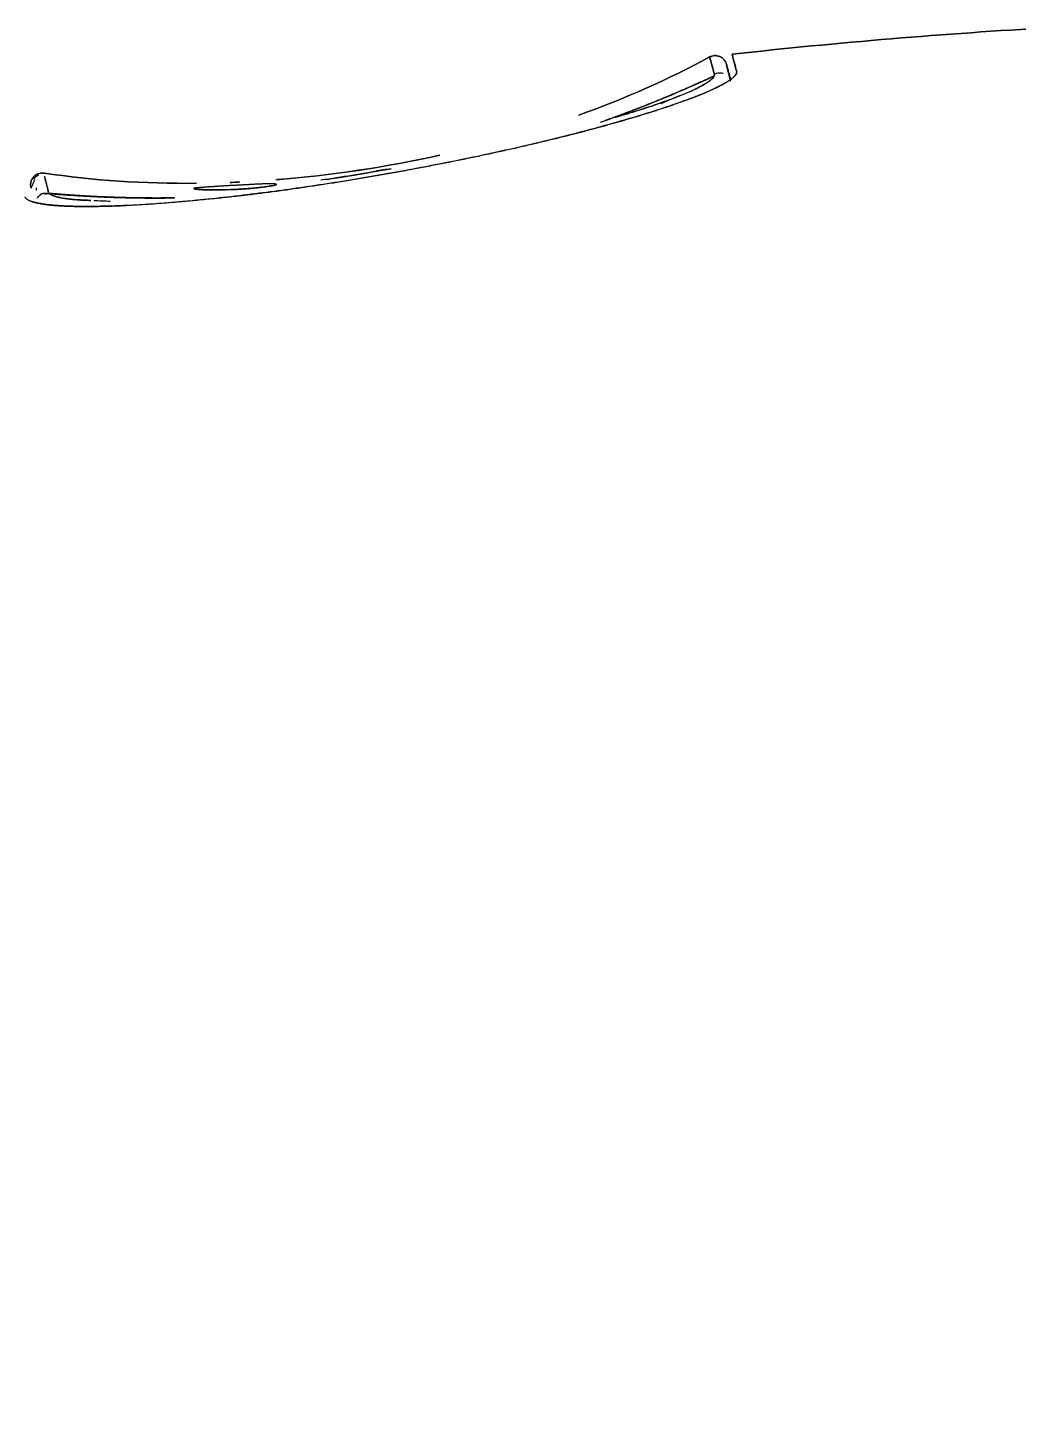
# Model space of a CAD drawing. Header units: inches. Extents: x 1105 to 1525, y -292 to 302.
# Drawn here: x 1401.97 to 1419.73, y 76.97 to 101.81 of the extents above; entities that cross this region are included whole.
import ezdxf

# ---------------------------------------------------------------- set-up
doc = ezdxf.new("R2010")
doc.units = ezdxf.units.IN
doc.header["$LTSCALE"] = 2.42
doc.header["$MEASUREMENT"] = 0
doc.header["$PDMODE"] = 3
doc.header["$PDSIZE"] = 0.3125
doc.layers.get('0').update_dxf_attribs({"linetype": 'CONTINUOUS'})
doc.layers.get('Defpoints').update_dxf_attribs({"linetype": 'CONTINUOUS'})
doc.layers.add('DIM', color=3, linetype='CONTINUOUS', lineweight=18)
doc.styles.get("Standard").update_dxf_attribs({"font": 'arial.ttf', "width": 0.8})
doc.dimstyles.new('ISO-25', dxfattribs={"dimtxt": 5, "dimasz": 2.5, "dimexe": 1.25, "dimexo": 0.625, "dimgap": 2, "dimtad": 1, "dimtih": 1, "dimtoh": 1, "dimdec": 1, "dimdsep": 46, "dimtxsty": 'Standard', "dimcen": 0, "dimclrd": 3, "dimclre": 3, "dimclrt": 4, "dimadec": 0, "dimazin": 0, "dimtfac": 1, "dimtdec": 1, "dimtmove": 0, "dimatfit": 3, "dimfxl": 1, "dimarcsym": 0})

# ---------------------------------------------------------------- blocks, each defined once
blk = doc.blocks.new('*D5')
at = {"layer": 'Defpoints', "color": 0, "transparency": 16777216}
for p in [(1398.948, 98.392), (1453.97, -172.568), (1384.677, -186.639)]:
    blk.add_point(p, dxfattribs=at)
at = {"layer": 'DIM', "color": 3, "lineweight": -2, "transparency": 16777216}
for p, q in [((1398.336, 98.268), (1328.43, 84.072)), ((1330.65, 79.421), (1356.242, -46.606)), ((1383.682, -181.739), (1358.091, -55.712)), ((1453.358, -172.693), (1383.452, -186.888))]:
    blk.add_line(p, q, dxfattribs=at)
at = {"layer": 'DIM', "color": 3, "transparency": 16777216}
for points in [[(1331.467, 79.587), (1329.833, 79.255), (1329.655, 84.321)], [(1384.499, -181.573), (1382.866, -181.905), (1384.677, -186.639)]]:
    blk.add_solid(points, dxfattribs=at)
at = {"layer": 'DIM', "color": 4, "transparency": 16777216, "insert": (1357.166, -51.159), "char_height": 5, "attachment_point": 5}
blk.add_mtext('276.5', dxfattribs=at)

msp = doc.modelspace()

# ---------------------------------------------------------------- linework, layer by layer
at = {"linetype": 'Continuous', "lineweight": 18, "extrusion": (0, 1, 0)}
msp.add_line((1402.267, 99.195), (1402.267, 99.203), dxfattribs=at)
at = {"linetype": 'Continuous', "lineweight": 18}
for points, degree in [([(1420.346, 101.815), (1418.434, 101.708), (1416.525, 101.548), (1414.621, 101.337)], 3), ([(1414.621, 101.337), (1416.525, 101.548), (1418.434, 101.708), (1420.346, 101.815)], 3), ([(1414.218, 101.288), (1413.487, 100.891), (1412.699, 100.543), (1411.873, 100.245)], 3), ([(1411.873, 100.245), (1412.699, 100.543), (1413.487, 100.891), (1414.218, 101.288)], 3), ([(1414.598, 100.845), (1414.519, 101.155), (1414.521, 101.158)], 2), ([(1414.521, 101.158), (1414.597, 100.877)], 1), ([(1414.521, 101.158), (1414.52, 101.156), (1414.552, 101.025)], 2), ([(1414.597, 100.877), (1414.521, 101.158)], 1), ([(1414.621, 101.337), (1414.621, 101.335), (1414.705, 101.021)], 2), ([(1414.621, 101.337), (1414.623, 101.336), (1414.65, 101.231), (1414.705, 101.022)], 3), ([(1414.705, 101.021), (1414.65, 101.231), (1414.623, 101.336), (1414.621, 101.337)], 3), ([(1414.302, 100.947), (1414.303, 100.958), (1414.304, 100.969), (1414.305, 100.979)], 3), ([(1413.347, 100.454), (1413.457, 100.501), (1413.567, 100.548), (1413.676, 100.597)], 3), ([(1406.429, 99.083), (1407.413, 99.161), (1408.404, 99.31), (1409.373, 99.524)], 3), ([(1409.373, 99.524), (1408.41, 99.311), (1407.427, 99.163), (1406.45, 99.085)], 3), ([(1402.169, 99.169), (1402.044, 99.081)], 1), ([(1405.007, 99.02), (1404.067, 99.011), (1403.145, 99.071), (1402.267, 99.203)], 3), ([(1402.267, 99.203), (1403.145, 99.071), (1404.067, 99.011), (1405.007, 99.02)], 3), ([(1402.036, 98.93), (1402.105, 99.096)], 1), ([(1402.127, 98.937), (1402.125, 98.915), (1402.124, 98.891)], 2), ([(1405.61, 99.034), (1405.661, 99.036), (1405.712, 99.039), (1405.763, 99.041)], 3), ([(1405.725, 99.039), (1405.687, 99.037), (1405.648, 99.036), (1405.61, 99.034)], 3), ([(1403.161, 98.713), (1403.26, 98.708), (1403.358, 98.703), (1403.456, 98.699)], 3)]:
    msp.add_open_spline(points, degree=degree, dxfattribs=at)
for points, degree, knots in [([(1414.521, 101.158), (1414.518, 101.171), (1414.513, 101.185), (1414.499, 101.212), (1414.491, 101.225), (1414.47, 101.249), (1414.459, 101.261), (1414.432, 101.281), (1414.417, 101.29), (1414.386, 101.303), (1414.369, 101.308), (1414.336, 101.313), (1414.32, 101.314), (1414.288, 101.312), (1414.272, 101.309), (1414.244, 101.3), (1414.23, 101.295), (1414.218, 101.288)], 3, [0, 0, 0, 0, 0.125, 0.125, 0.25, 0.25, 0.375, 0.375, 0.5, 0.5, 0.625, 0.625, 0.75, 0.75, 0.875, 0.875, 1, 1, 1, 1]), ([(1414.305, 100.979), (1414.302, 100.992), (1414.298, 101.005), (1414.292, 101.029), (1414.288, 101.04), (1414.279, 101.074), (1414.273, 101.095), (1414.257, 101.153), (1414.248, 101.185), (1414.227, 101.262), (1414.219, 101.288), (1414.218, 101.288)], 3, [0, 0, 0, 0, 0.0625, 0.0625, 0.125, 0.125, 0.25, 0.25, 0.5, 0.5, 1, 1, 1, 1]), ([(1414.219, 101.287), (1414.222, 101.282), (1414.238, 101.227), (1414.277, 101.082), (1414.305, 100.979)], 3, [0, 0, 0, 0, 0.466296, 1, 1, 1, 1]), ([(1414.552, 101.025), (1414.547, 101.045), (1414.543, 101.063), (1414.533, 101.104), (1414.528, 101.124), (1414.522, 101.151), (1414.521, 101.157), (1414.521, 101.158)], 3, [0, 0, 0, 0, 0.229788, 0.229788, 0.614894, 0.614894, 1, 1, 1, 1]), ([(1401.921, 98.775), (1401.922, 98.774), (1401.924, 98.772), (1401.926, 98.768), (1401.929, 98.764), (1401.932, 98.761), (1401.935, 98.757), (1401.938, 98.754), (1401.942, 98.75), (1401.946, 98.746), (1401.951, 98.743), (1401.955, 98.739), (1401.96, 98.736), (1401.966, 98.732), (1401.971, 98.728), (1401.977, 98.725), (1401.983, 98.722), (1401.99, 98.718), (1401.997, 98.715), (1402.004, 98.711), (1402.012, 98.708), (1402.02, 98.704), (1402.028, 98.701), (1402.037, 98.698), (1402.046, 98.695), (1402.055, 98.691), (1402.065, 98.688), (1402.075, 98.685), (1402.086, 98.682), (1402.097, 98.679), (1402.108, 98.676), (1402.12, 98.673), (1402.132, 98.67), (1402.145, 98.667), (1402.158, 98.664), (1402.171, 98.661), (1402.185, 98.659), (1402.199, 98.656), (1402.214, 98.653), (1402.229, 98.651), (1402.245, 98.648), (1402.261, 98.646), (1402.277, 98.643), (1402.294, 98.641), (1402.312, 98.638), (1402.33, 98.636), (1402.348, 98.634), (1402.367, 98.632), (1402.386, 98.63), (1402.406, 98.628), (1402.427, 98.626), (1402.448, 98.624), (1402.469, 98.622), (1402.491, 98.621), (1402.514, 98.619), (1402.537, 98.617), (1402.56, 98.616), (1402.584, 98.615), (1402.609, 98.613), (1402.634, 98.612), (1402.659, 98.611), (1402.686, 98.61), (1402.712, 98.609), (1402.74, 98.608), (1402.768, 98.607), (1402.796, 98.606), (1402.825, 98.606), (1402.855, 98.605), (1402.885, 98.605), (1402.916, 98.604), (1402.947, 98.604), (1402.979, 98.604), (1403.011, 98.604), (1403.044, 98.604), (1403.078, 98.604), (1403.112, 98.604), (1403.198, 98.604), (1403.337, 98.607), (1403.535, 98.613), (1403.735, 98.622), (1403.934, 98.633), (1404.132, 98.646), (1404.326, 98.66), (1404.517, 98.675), (1404.701, 98.69), (1404.879, 98.706), (1405.049, 98.722), (1405.21, 98.738), (1405.363, 98.753), (1405.505, 98.768), (1405.638, 98.782), (1405.759, 98.796), (1405.87, 98.808), (1405.969, 98.82), (1406.077, 98.833), (1406.198, 98.849), (1406.337, 98.867), (1406.476, 98.886), (1406.616, 98.905), (1406.757, 98.925), (1406.898, 98.945), (1407.038, 98.966), (1407.18, 98.987), (1407.321, 99.009), (1407.462, 99.031), (1407.603, 99.053), (1407.744, 99.076), (1407.885, 99.1), (1408.026, 99.123), (1408.166, 99.147), (1408.306, 99.172), (1408.445, 99.196), (1408.584, 99.221), (1408.722, 99.246), (1408.86, 99.272), (1408.997, 99.297), (1409.133, 99.323), (1409.268, 99.349), (1409.403, 99.376), (1409.536, 99.402), (1409.669, 99.429), (1409.8, 99.455), (1409.931, 99.482), (1410.06, 99.509), (1410.188, 99.536), (1410.315, 99.564), (1410.441, 99.591), (1410.565, 99.618), (1410.688, 99.646), (1410.81, 99.673), (1410.93, 99.701), (1411.048, 99.728), (1411.165, 99.756), (1411.281, 99.784), (1411.395, 99.811), (1411.507, 99.839), (1411.618, 99.866), (1411.727, 99.894), (1411.815, 99.916), (1411.883, 99.934), (1411.93, 99.946), (1411.978, 99.959), (1412.026, 99.971), (1412.073, 99.984), (1412.12, 99.997), (1412.167, 100.009), (1412.214, 100.022), (1412.261, 100.035), (1412.307, 100.047), (1412.353, 100.06), (1412.399, 100.073), (1412.445, 100.086), (1412.49, 100.099), (1412.536, 100.111), (1412.581, 100.124), (1412.625, 100.137), (1412.67, 100.15), (1412.714, 100.163), (1412.758, 100.176), (1412.802, 100.189), (1412.845, 100.202), (1412.888, 100.214), (1412.931, 100.227), (1412.973, 100.24), (1413.015, 100.253), (1413.057, 100.266), (1413.098, 100.279), (1413.139, 100.292), (1413.18, 100.305), (1413.22, 100.317), (1413.26, 100.33), (1413.3, 100.343), (1413.339, 100.356), (1413.378, 100.369), (1413.417, 100.381), (1413.455, 100.394), (1413.493, 100.407), (1413.53, 100.419), (1413.567, 100.432), (1413.603, 100.445), (1413.639, 100.457), (1413.675, 100.47), (1413.71, 100.482), (1413.744, 100.495), (1413.778, 100.507), (1413.812, 100.519), (1413.845, 100.532), (1413.878, 100.544), (1413.91, 100.556), (1413.942, 100.568), (1413.973, 100.58), (1414.004, 100.593), (1414.034, 100.604), (1414.063, 100.616), (1414.092, 100.628), (1414.121, 100.64), (1414.148, 100.652), (1414.176, 100.663), (1414.202, 100.675), (1414.228, 100.686), (1414.254, 100.698), (1414.279, 100.709), (1414.303, 100.72), (1414.327, 100.731), (1414.35, 100.742), (1414.372, 100.753), (1414.394, 100.764), (1414.415, 100.775), (1414.435, 100.786), (1414.455, 100.796), (1414.474, 100.807), (1414.492, 100.817), (1414.509, 100.827), (1414.526, 100.837), (1414.543, 100.847), (1414.558, 100.857), (1414.573, 100.867), (1414.587, 100.877), (1414.6, 100.886), (1414.613, 100.896), (1414.624, 100.905), (1414.635, 100.915), (1414.646, 100.924), (1414.655, 100.933), (1414.664, 100.941), (1414.672, 100.95), (1414.679, 100.959), (1414.685, 100.967), (1414.69, 100.975), (1414.695, 100.984), (1414.699, 100.992), (1414.702, 101), (1414.704, 101.007), (1414.705, 101.015), (1414.705, 101.02), (1414.705, 101.022)], 3, [0, 0, 0, 0, 0.00199, 0.003993, 0.006009, 0.008039, 0.010081, 0.012137, 0.014206, 0.016289, 0.018384, 0.020493, 0.022615, 0.02475, 0.026899, 0.02906, 0.031235, 0.033423, 0.035624, 0.037839, 0.040067, 0.042308, 0.044562, 0.046829, 0.04911, 0.051404, 0.053711, 0.056031, 0.058365, 0.060712, 0.063072, 0.065445, 0.067832, 0.070232, 0.072645, 0.075071, 0.077511, 0.079964, 0.08243, 0.08491, 0.087403, 0.089909, 0.092429, 0.094962, 0.097508, 0.100067, 0.10264, 0.105227, 0.107827, 0.11044, 0.113067, 0.115707, 0.118361, 0.121028, 0.123709, 0.126403, 0.129111, 0.131832, 0.134567, 0.137315, 0.140077, 0.142852, 0.145641, 0.148443, 0.151259, 0.154088, 0.15693, 0.159786, 0.162656, 0.165539, 0.168435, 0.171345, 0.174268, 0.177205, 0.180155, 0.183119, 0.186096, 0.202072, 0.217383, 0.232028, 0.246008, 0.259327, 0.271983, 0.283979, 0.295313, 0.305986, 0.315997, 0.325346, 0.334032, 0.342056, 0.349416, 0.356114, 0.362149, 0.36752, 0.372229, 0.379639, 0.387027, 0.394396, 0.401743, 0.40907, 0.416376, 0.423662, 0.430927, 0.438172, 0.445396, 0.452599, 0.459782, 0.466943, 0.474084, 0.481204, 0.488303, 0.495381, 0.502438, 0.509474, 0.51649, 0.523486, 0.530461, 0.537417, 0.544352, 0.551267, 0.558162, 0.565037, 0.571892, 0.578726, 0.585541, 0.592334, 0.599108, 0.605861, 0.612594, 0.619307, 0.625999, 0.632672, 0.639324, 0.645956, 0.652569, 0.659161, 0.665734, 0.672288, 0.678821, 0.681774, 0.684735, 0.687704, 0.690681, 0.693666, 0.69666, 0.699662, 0.702672, 0.70569, 0.708717, 0.711752, 0.714795, 0.717846, 0.720906, 0.723973, 0.72705, 0.730134, 0.733227, 0.736328, 0.739437, 0.742555, 0.745681, 0.748816, 0.751959, 0.75511, 0.75827, 0.761438, 0.764614, 0.767799, 0.770992, 0.774194, 0.777403, 0.780621, 0.783847, 0.787082, 0.790324, 0.793575, 0.796834, 0.800101, 0.803377, 0.80666, 0.809952, 0.813251, 0.816559, 0.819874, 0.823198, 0.82653, 0.829869, 0.833217, 0.836573, 0.839936, 0.843308, 0.846687, 0.850074, 0.853469, 0.856872, 0.860283, 0.863702, 0.867129, 0.870563, 0.874006, 0.877456, 0.880915, 0.884381, 0.887856, 0.891338, 0.894829, 0.898329, 0.901836, 0.905353, 0.908877, 0.91241, 0.915952, 0.919503, 0.923062, 0.92663, 0.930208, 0.933794, 0.937389, 0.940994, 0.944608, 0.948231, 0.951863, 0.955506, 0.959158, 0.962819, 0.966491, 0.970172, 0.973864, 0.977566, 0.981278, 0.985001, 0.988735, 0.992479, 0.996234, 1, 1, 1, 1]), ([(1414.705, 101.022), (1414.705, 101.021), (1414.705, 101.018), (1414.705, 101.015), (1414.704, 101.011), (1414.704, 101.007), (1414.703, 101.003), (1414.701, 100.999), (1414.7, 100.995), (1414.698, 100.991), (1414.697, 100.986), (1414.694, 100.982), (1414.692, 100.978), (1414.69, 100.974), (1414.687, 100.969), (1414.684, 100.965), (1414.681, 100.961), (1414.677, 100.956), (1414.674, 100.952), (1414.67, 100.947), (1414.666, 100.943), (1414.661, 100.938), (1414.657, 100.933), (1414.652, 100.929), (1414.647, 100.924), (1414.642, 100.919), (1414.637, 100.914), (1414.631, 100.909), (1414.625, 100.904), (1414.619, 100.9), (1414.613, 100.895), (1414.606, 100.89), (1414.599, 100.884), (1414.592, 100.879), (1414.585, 100.874), (1414.578, 100.869), (1414.57, 100.864), (1414.562, 100.859), (1414.554, 100.853), (1414.545, 100.848), (1414.537, 100.842), (1414.528, 100.837), (1414.519, 100.832), (1414.51, 100.826), (1414.5, 100.82), (1414.491, 100.815), (1414.481, 100.809), (1414.47, 100.804), (1414.46, 100.798), (1414.449, 100.792), (1414.439, 100.786), (1414.428, 100.78), (1414.416, 100.774), (1414.405, 100.769), (1414.393, 100.763), (1414.381, 100.757), (1414.369, 100.75), (1414.357, 100.744), (1414.344, 100.738), (1414.331, 100.732), (1414.318, 100.726), (1414.305, 100.72), (1414.291, 100.713), (1414.277, 100.707), (1414.263, 100.701), (1414.249, 100.694), (1414.235, 100.688), (1414.182, 100.664), (1414.085, 100.623), (1413.931, 100.562), (1413.761, 100.498), (1413.575, 100.433), (1413.337, 100.353), (1413.038, 100.258), (1412.668, 100.147), (1412.267, 100.035), (1411.86, 99.927), (1411.455, 99.825), (1411.06, 99.729), (1410.653, 99.635), (1410.233, 99.543), (1409.802, 99.452), (1409.325, 99.356), (1408.804, 99.257), (1408.246, 99.156), (1407.692, 99.064), (1407.142, 98.978), (1406.596, 98.9), (1406.04, 98.828), (1405.484, 98.762), (1404.941, 98.706), (1404.434, 98.662), (1403.964, 98.63), (1403.532, 98.611), (1403.254, 98.605), (1403.098, 98.604), (1403.051, 98.603), (1403.004, 98.604), (1402.959, 98.604), (1402.914, 98.604), (1402.87, 98.605), (1402.828, 98.605), (1402.786, 98.606), (1402.745, 98.608), (1402.705, 98.609), (1402.667, 98.61), (1402.629, 98.612), (1402.592, 98.614), (1402.556, 98.616), (1402.521, 98.618), (1402.487, 98.621), (1402.454, 98.623), (1402.422, 98.626), (1402.391, 98.629), (1402.361, 98.632), (1402.332, 98.635), (1402.304, 98.639), (1402.277, 98.642), (1402.25, 98.646), (1402.225, 98.65), (1402.201, 98.655), (1402.178, 98.659), (1402.156, 98.664), (1402.134, 98.668), (1402.114, 98.673), (1402.095, 98.678), (1402.078, 98.683), (1402.067, 98.686), (1402.063, 98.688)], 3, [0, 0, 0, 0, 0.002056, 0.004109, 0.006161, 0.00821, 0.010258, 0.012303, 0.014347, 0.016389, 0.018429, 0.020467, 0.022505, 0.02454, 0.026574, 0.028607, 0.030639, 0.03267, 0.034699, 0.036728, 0.038755, 0.040782, 0.042808, 0.044833, 0.046857, 0.048881, 0.050905, 0.052928, 0.054951, 0.056974, 0.058996, 0.061018, 0.063041, 0.065063, 0.067086, 0.069108, 0.071131, 0.073155, 0.075179, 0.077203, 0.079228, 0.081254, 0.08328, 0.085307, 0.087336, 0.089365, 0.091395, 0.093426, 0.095459, 0.097492, 0.099527, 0.101564, 0.103602, 0.105642, 0.107683, 0.109726, 0.111771, 0.113818, 0.115866, 0.117917, 0.11997, 0.122025, 0.124082, 0.126141, 0.128203, 0.130267, 0.132334, 0.134404, 0.152623, 0.170816, 0.189034, 0.207328, 0.225748, 0.254217, 0.282536, 0.310896, 0.339485, 0.363755, 0.387797, 0.411725, 0.435652, 0.459696, 0.483971, 0.514319, 0.544195, 0.573826, 0.603444, 0.633281, 0.663566, 0.696917, 0.72962, 0.76199, 0.794354, 0.827036, 0.860352, 0.86474, 0.869113, 0.873472, 0.877817, 0.882149, 0.886469, 0.890776, 0.895073, 0.89936, 0.903637, 0.907905, 0.912164, 0.916416, 0.920662, 0.924901, 0.929134, 0.933363, 0.937588, 0.941809, 0.946028, 0.950245, 0.954461, 0.958677, 0.962892, 0.967109, 0.971327, 0.975548, 0.979772, 0.984, 0.988233, 0.992471, 0.996715, 1, 1, 1, 1]), ([(1412.258, 100.116), (1412.549, 100.218), (1412.838, 100.326), (1413.522, 100.598), (1413.914, 100.767), (1414.302, 100.947)], 3, [0, 0, 0, 0, 0.420174, 0.420174, 1, 1, 1, 1]), ([(1414.301, 100.95), (1414.266, 100.934), (1414.198, 100.903), (1414.095, 100.856), (1413.993, 100.81), (1413.89, 100.764), (1413.787, 100.718), (1413.684, 100.673), (1413.581, 100.629), (1413.477, 100.586), (1413.374, 100.543), (1413.271, 100.5), (1413.168, 100.459), (1413.064, 100.417), (1412.961, 100.377), (1412.857, 100.337), (1412.754, 100.298), (1412.65, 100.259), (1412.547, 100.22), (1412.447, 100.184), (1412.381, 100.161), (1412.351, 100.15)], 3, [0, 0, 0, 0, 0.053557, 0.107109, 0.160633, 0.214105, 0.267505, 0.320817, 0.374035, 0.427155, 0.48018, 0.533115, 0.585963, 0.638725, 0.691401, 0.743989, 0.796487, 0.848895, 0.901214, 0.953448, 1, 1, 1, 1]), ([(1414.301, 100.95), (1414.296, 100.94), (1414.29, 100.93), (1414.274, 100.909), (1414.264, 100.898), (1414.239, 100.875), (1414.224, 100.863), (1414.19, 100.838), (1414.171, 100.825), (1414.106, 100.785), (1414.055, 100.757), (1413.934, 100.698), (1413.866, 100.667), (1413.713, 100.602), (1413.628, 100.568), (1413.443, 100.499), (1413.344, 100.464), (1413.13, 100.391), (1413.016, 100.354), (1412.777, 100.278), (1412.652, 100.24), (1412.521, 100.202)], 3, [0, 0, 0, 0, 0.062594, 0.062594, 0.125188, 0.125188, 0.187782, 0.187782, 0.250376, 0.250376, 0.375563, 0.375563, 0.500751, 0.500751, 0.625939, 0.625939, 0.751127, 0.751127, 0.876315, 0.876315, 1, 1, 1, 1]), ([(1413.849, 100.66), (1413.882, 100.674), (1413.921, 100.692), (1413.965, 100.713), (1413.988, 100.724), (1414.011, 100.735), (1414.032, 100.746), (1414.053, 100.757), (1414.073, 100.767), (1414.092, 100.778), (1414.11, 100.788), (1414.128, 100.798), (1414.144, 100.808), (1414.16, 100.818), (1414.175, 100.828), (1414.189, 100.838), (1414.203, 100.847), (1414.215, 100.857), (1414.227, 100.866), (1414.238, 100.875), (1414.248, 100.884), (1414.257, 100.893), (1414.266, 100.902), (1414.274, 100.91), (1414.281, 100.919), (1414.287, 100.927), (1414.292, 100.935), (1414.297, 100.942), (1414.299, 100.948), (1414.301, 100.95)], 3, [0, 0, 0, 0, 0.119955, 0.15334, 0.186718, 0.220097, 0.253481, 0.286878, 0.320294, 0.353735, 0.387204, 0.420708, 0.454249, 0.487832, 0.521462, 0.555142, 0.588879, 0.622677, 0.656543, 0.690482, 0.7245, 0.758605, 0.792801, 0.827094, 0.861483, 0.895971, 0.930554, 0.965232, 1, 1, 1, 1]), ([(1414.305, 100.979), (1414.306, 100.974), (1414.306, 100.969), (1414.304, 100.959), (1414.303, 100.953), (1414.302, 100.947)], 3, [0, 0, 0, 0, 0.5, 0.5, 1, 1, 1, 1]), ([(1414.46, 100.989), (1414.453, 100.992), (1414.445, 100.994), (1414.421, 100.998), (1414.405, 101), (1414.374, 100.999), (1414.359, 100.997), (1414.331, 100.99), (1414.317, 100.985), (1414.305, 100.979)], 3, [0, 0, 0, 0, 0.143283, 0.143283, 0.428856, 0.428856, 0.714428, 0.714428, 1, 1, 1, 1]), ([(1412.529, 100.205), (1412.57, 100.217), (1412.674, 100.247), (1412.835, 100.297), (1413.01, 100.352), (1413.175, 100.406), (1413.331, 100.459), (1413.476, 100.511), (1413.592, 100.555), (1413.658, 100.581), (1413.683, 100.591)], 3, [0, 0, 0, 0, 0.088125, 0.225869, 0.364097, 0.503084, 0.642097, 0.780208, 0.917703, 1, 1, 1, 1]), ([(1402.267, 99.203), (1402.247, 99.206), (1402.228, 99.206), (1402.193, 99.201), (1402.177, 99.197), (1402.148, 99.186), (1402.135, 99.18), (1402.12, 99.171), (1402.118, 99.169), (1402.112, 99.165), (1402.104, 99.159), (1402.096, 99.152), (1402.08, 99.136), (1402.069, 99.124), (1402.051, 99.096), (1402.043, 99.08), (1402.031, 99.044), (1402.027, 99.024), (1402.025, 98.983), (1402.027, 98.961), (1402.033, 98.941)], 3, [0, 0, 0, 0, 0.125, 0.125, 0.25, 0.25, 0.375, 0.375, 0.40625, 0.40625, 0.4375, 0.5, 0.5, 0.625, 0.625, 0.75, 0.75, 0.875, 0.875, 1, 1, 1, 1]), ([(1402.271, 99.197), (1402.252, 99.2), (1402.216, 99.201), (1402.166, 99.189), (1402.125, 99.169), (1402.102, 99.151), (1402.092, 99.141)], 3, [0, 0, 0, 0, 0.293614, 0.555125, 0.78315, 1, 1, 1, 1]), ([(1402.347, 98.863), (1402.319, 98.976), (1402.294, 99.078), (1402.28, 99.139), (1402.277, 99.147)], 3, [0, 0, 0, 0, 0.839144, 1, 1, 1, 1]), ([(1408.498, 99.281), (1408.45, 99.274), (1408.403, 99.267), (1408.308, 99.251), (1408.261, 99.243), (1408.167, 99.226), (1408.12, 99.218), (1408.028, 99.201), (1407.982, 99.193), (1407.889, 99.177), (1407.843, 99.169), (1407.751, 99.154), (1407.705, 99.146), (1407.566, 99.125), (1407.474, 99.11), (1407.334, 99.089), (1407.286, 99.081), (1407.239, 99.074)], 3, [0, 0, 0, 0, 0.110668, 0.110668, 0.221337, 0.221337, 0.332005, 0.332005, 0.442674, 0.442674, 0.553342, 0.553342, 0.664011, 0.664011, 0.885348, 0.885348, 1, 1, 1, 1]), ([(1407.343, 99.09), (1407.357, 99.092), (1407.398, 99.099), (1407.467, 99.109), (1407.55, 99.122), (1407.632, 99.135), (1407.714, 99.148), (1407.795, 99.161), (1407.875, 99.174), (1407.955, 99.188), (1408.034, 99.202), (1408.113, 99.216), (1408.19, 99.23), (1408.268, 99.244), (1408.345, 99.257), (1408.421, 99.269), (1408.473, 99.277), (1408.498, 99.281)], 3, [0, 0, 0, 0, 0.03571, 0.108294, 0.180251, 0.251596, 0.322343, 0.392503, 0.462088, 0.531107, 0.599567, 0.667474, 0.734828, 0.801631, 0.867962, 0.934022, 1, 1, 1, 1]), ([(1402.284, 99.118), (1402.284, 99.118), (1402.286, 99.107), (1402.291, 99.085), (1402.3, 99.048), (1402.309, 99.011), (1402.318, 98.973), (1402.328, 98.936), (1402.337, 98.9), (1402.344, 98.875), (1402.347, 98.863)], 3, [0, 0, 0, 0, 0.005389, 0.191894, 0.359984, 0.511826, 0.649584, 0.775422, 0.891505, 1, 1, 1, 1]), ([(1405.687, 98.982), (1405.683, 98.982), (1405.674, 98.981), (1405.66, 98.98), (1405.646, 98.98), (1405.633, 98.979), (1405.62, 98.978), (1405.606, 98.978), (1405.593, 98.977), (1405.58, 98.976), (1405.567, 98.975), (1405.554, 98.975), (1405.541, 98.974), (1405.528, 98.973), (1405.516, 98.972), (1405.503, 98.972), (1405.491, 98.971), (1405.478, 98.97), (1405.466, 98.969), (1405.454, 98.969), (1405.442, 98.968), (1405.43, 98.967), (1405.419, 98.966), (1405.407, 98.966), (1405.396, 98.965), (1405.384, 98.964), (1405.373, 98.963), (1405.362, 98.963), (1405.351, 98.962), (1405.341, 98.961), (1405.33, 98.96), (1405.32, 98.96), (1405.31, 98.959), (1405.299, 98.958), (1405.289, 98.958), (1405.28, 98.957), (1405.27, 98.956), (1405.26, 98.956), (1405.251, 98.955), (1405.242, 98.954), (1405.233, 98.954), (1405.224, 98.953), (1405.215, 98.952), (1405.207, 98.952), (1405.198, 98.951), (1405.19, 98.951), (1405.182, 98.95), (1405.174, 98.95), (1405.166, 98.949), (1405.158, 98.949), (1405.151, 98.948), (1405.143, 98.947), (1405.136, 98.947), (1405.129, 98.946), (1405.122, 98.946), (1405.116, 98.946), (1405.109, 98.945), (1405.103, 98.945), (1405.096, 98.944), (1405.09, 98.944), (1405.084, 98.943), (1405.079, 98.943), (1405.073, 98.942), (1405.067, 98.942), (1405.062, 98.942), (1405.057, 98.941), (1405.052, 98.941), (1405.047, 98.94), (1405.042, 98.94), (1405.038, 98.94), (1405.033, 98.939), (1405.029, 98.939), (1405.025, 98.939), (1405.021, 98.938), (1405.017, 98.938), (1405.013, 98.938), (1405.009, 98.937), (1405.006, 98.937), (1405.002, 98.937), (1404.999, 98.936), (1404.996, 98.936), (1404.993, 98.936), (1404.99, 98.936), (1404.987, 98.935), (1404.985, 98.935), (1404.982, 98.935), (1404.98, 98.934), (1404.978, 98.934), (1404.976, 98.934), (1404.974, 98.933), (1404.972, 98.933), (1404.97, 98.933), (1404.968, 98.933), (1404.967, 98.932), (1404.965, 98.932), (1404.964, 98.932), (1404.963, 98.931), (1404.962, 98.931), (1404.961, 98.931), (1404.96, 98.93), (1404.959, 98.93), (1404.958, 98.93), (1404.958, 98.929), (1404.957, 98.929), (1404.957, 98.929), (1404.956, 98.928), (1404.956, 98.928), (1404.956, 98.928), (1404.956, 98.926), (1404.958, 98.924), (1404.966, 98.92), (1404.982, 98.917), (1405.004, 98.914), (1405.033, 98.911), (1405.07, 98.908), (1405.115, 98.905), (1405.156, 98.904), (1405.188, 98.903), (1405.208, 98.902), (1405.228, 98.902), (1405.25, 98.901), (1405.272, 98.901), (1405.294, 98.901), (1405.317, 98.901), (1405.341, 98.902), (1405.365, 98.902), (1405.389, 98.902), (1405.414, 98.903), (1405.439, 98.903), (1405.465, 98.904), (1405.491, 98.904), (1405.517, 98.905), (1405.544, 98.906), (1405.571, 98.906), (1405.598, 98.907), (1405.625, 98.908), (1405.652, 98.908), (1405.679, 98.909), (1405.698, 98.909), (1405.707, 98.909)], 3, [0, 0, 0, 0, 0.005961, 0.011896, 0.017803, 0.023685, 0.02954, 0.035368, 0.041169, 0.046945, 0.052694, 0.058416, 0.064112, 0.069782, 0.075425, 0.081042, 0.086633, 0.092197, 0.097735, 0.103247, 0.108733, 0.114192, 0.119626, 0.125033, 0.130415, 0.13577, 0.141099, 0.146402, 0.15168, 0.156931, 0.162156, 0.167356, 0.17253, 0.177677, 0.1828, 0.187896, 0.192966, 0.198011, 0.20303, 0.208024, 0.212992, 0.217934, 0.22285, 0.227742, 0.232607, 0.237447, 0.242262, 0.247051, 0.251815, 0.256554, 0.261267, 0.265955, 0.270617, 0.275255, 0.279867, 0.284454, 0.289016, 0.293553, 0.298065, 0.302551, 0.307013, 0.31145, 0.315862, 0.320249, 0.324611, 0.328948, 0.333261, 0.337549, 0.341812, 0.34605, 0.350264, 0.354453, 0.358618, 0.362758, 0.366873, 0.370965, 0.375031, 0.379074, 0.383092, 0.387086, 0.391055, 0.395001, 0.398922, 0.402819, 0.406692, 0.410542, 0.414367, 0.418168, 0.421945, 0.425699, 0.429429, 0.433135, 0.436818, 0.440476, 0.444112, 0.447723, 0.451312, 0.454877, 0.458418, 0.461936, 0.465432, 0.468903, 0.472352, 0.475778, 0.479181, 0.48256, 0.485917, 0.489251, 0.492563, 0.52017, 0.548683, 0.57812, 0.608498, 0.639832, 0.672138, 0.70543, 0.73972, 0.751474, 0.763236, 0.775004, 0.786779, 0.798562, 0.810352, 0.822148, 0.833953, 0.845764, 0.857583, 0.869409, 0.881243, 0.893084, 0.904933, 0.916789, 0.928653, 0.940525, 0.952404, 0.964291, 0.976186, 0.988089, 1, 1, 1, 1]), ([(1405.707, 98.909), (1405.702, 98.909), (1405.691, 98.909), (1405.676, 98.908), (1405.66, 98.907), (1405.645, 98.907), (1405.63, 98.906), (1405.615, 98.905), (1405.6, 98.905), (1405.585, 98.904), (1405.57, 98.904), (1405.556, 98.903), (1405.541, 98.903), (1405.527, 98.903), (1405.513, 98.902), (1405.498, 98.902), (1405.484, 98.902), (1405.47, 98.901), (1405.456, 98.901), (1405.443, 98.901), (1405.429, 98.901), (1405.416, 98.9), (1405.402, 98.9), (1405.389, 98.9), (1405.376, 98.9), (1405.363, 98.9), (1405.35, 98.9), (1405.337, 98.9), (1405.324, 98.9), (1405.312, 98.9), (1405.299, 98.9), (1405.287, 98.901), (1405.274, 98.901), (1405.262, 98.901), (1405.25, 98.901), (1405.238, 98.901), (1405.226, 98.902), (1405.214, 98.902), (1405.203, 98.902), (1405.191, 98.903), (1405.18, 98.903), (1405.152, 98.904), (1405.112, 98.906), (1405.063, 98.908), (1405.024, 98.912), (1404.993, 98.915), (1404.972, 98.919), (1404.959, 98.923), (1404.956, 98.926), (1404.956, 98.927)], 3, [0, 0, 0, 0, 0.013351, 0.026613, 0.03979, 0.052886, 0.065906, 0.078854, 0.091737, 0.104557, 0.11732, 0.130032, 0.142696, 0.155319, 0.167905, 0.18046, 0.192989, 0.205496, 0.217988, 0.23047, 0.242946, 0.255423, 0.267906, 0.280399, 0.292909, 0.30544, 0.317998, 0.330588, 0.343215, 0.355885, 0.368602, 0.381371, 0.394198, 0.407088, 0.420044, 0.433073, 0.446179, 0.459365, 0.472638, 0.486001, 0.499459, 0.513015, 0.585215, 0.655043, 0.723363, 0.791098, 0.859195, 0.928584, 1, 1, 1, 1]), ([(1405.784, 99.041), (1405.781, 99.041), (1405.769, 99.04), (1405.749, 99.039), (1405.724, 99.038), (1405.699, 99.037), (1405.681, 99.036), (1405.673, 99.036)], 3, [0, 0, 0, 0, 0.08932, 0.314931, 0.541915, 0.770271, 1, 1, 1, 1]), ([(1405.707, 98.909), (1405.711, 98.91), (1405.72, 98.91), (1405.732, 98.911), (1405.745, 98.912), (1405.758, 98.912), (1405.77, 98.913), (1405.783, 98.914), (1405.796, 98.915), (1405.808, 98.915), (1405.821, 98.916), (1405.833, 98.917), (1405.846, 98.918), (1405.858, 98.919), (1405.87, 98.92), (1405.883, 98.921), (1405.895, 98.922), (1405.907, 98.923), (1405.919, 98.924), (1405.931, 98.925), (1405.943, 98.926), (1405.954, 98.927), (1405.966, 98.928), (1405.978, 98.929), (1405.989, 98.93), (1406.001, 98.931), (1406.012, 98.932), (1406.023, 98.933), (1406.034, 98.935), (1406.045, 98.936), (1406.056, 98.937), (1406.067, 98.938), (1406.078, 98.939), (1406.088, 98.94), (1406.099, 98.941), (1406.109, 98.943), (1406.119, 98.944), (1406.129, 98.945), (1406.139, 98.946), (1406.149, 98.947), (1406.158, 98.948), (1406.168, 98.949), (1406.177, 98.951), (1406.187, 98.952), (1406.196, 98.953), (1406.205, 98.954), (1406.214, 98.955), (1406.222, 98.956), (1406.231, 98.957), (1406.239, 98.958), (1406.247, 98.96), (1406.255, 98.961), (1406.263, 98.962), (1406.271, 98.963), (1406.279, 98.964), (1406.286, 98.965), (1406.293, 98.966), (1406.3, 98.967), (1406.307, 98.968), (1406.314, 98.969), (1406.321, 98.97), (1406.327, 98.971), (1406.333, 98.972), (1406.339, 98.973), (1406.345, 98.974), (1406.351, 98.975), (1406.357, 98.976), (1406.362, 98.977), (1406.367, 98.978), (1406.372, 98.979), (1406.377, 98.98), (1406.382, 98.981), (1406.386, 98.982), (1406.391, 98.983), (1406.395, 98.984), (1406.399, 98.984), (1406.403, 98.985), (1406.406, 98.986), (1406.41, 98.987), (1406.413, 98.988), (1406.416, 98.988), (1406.419, 98.989), (1406.421, 98.99), (1406.424, 98.991), (1406.426, 98.991), (1406.428, 98.992), (1406.43, 98.993), (1406.432, 98.994), (1406.434, 98.994), (1406.435, 98.995), (1406.436, 98.996), (1406.438, 98.996), (1406.438, 98.997), (1406.439, 98.997), (1406.44, 98.998), (1406.44, 98.999), (1406.44, 98.999), (1406.44, 99), (1406.44, 99), (1406.439, 99.001), (1406.438, 99.002), (1406.436, 99.003), (1406.434, 99.004), (1406.432, 99.004), (1406.429, 99.005), (1406.426, 99.006), (1406.422, 99.006), (1406.418, 99.007), (1406.413, 99.008), (1406.408, 99.008), (1406.402, 99.009), (1406.396, 99.009), (1406.389, 99.01), (1406.381, 99.01), (1406.373, 99.01), (1406.365, 99.011), (1406.356, 99.011), (1406.346, 99.011), (1406.335, 99.011), (1406.324, 99.011), (1406.313, 99.011), (1406.301, 99.011), (1406.288, 99.011), (1406.274, 99.01), (1406.26, 99.01), (1406.245, 99.01), (1406.23, 99.009), (1406.214, 99.009), (1406.197, 99.008), (1406.18, 99.007), (1406.162, 99.007), (1406.143, 99.006), (1406.124, 99.005), (1406.104, 99.004), (1406.084, 99.003), (1406.063, 99.002), (1406.041, 99.001), (1406.019, 99), (1405.996, 98.998), (1405.973, 98.997), (1405.949, 98.996), (1405.925, 98.994), (1405.9, 98.993), (1405.875, 98.992), (1405.849, 98.99), (1405.823, 98.989), (1405.796, 98.987), (1405.77, 98.986), (1405.742, 98.985), (1405.715, 98.983), (1405.697, 98.982), (1405.687, 98.982)], 3, [0, 0, 0, 0, 0.005532, 0.011055, 0.016571, 0.022078, 0.027578, 0.033069, 0.038552, 0.044027, 0.049494, 0.054953, 0.060405, 0.065848, 0.071283, 0.076711, 0.08213, 0.087542, 0.092946, 0.098343, 0.103731, 0.109112, 0.114485, 0.11985, 0.125208, 0.130558, 0.1359, 0.141235, 0.146562, 0.151882, 0.157194, 0.162499, 0.167796, 0.173086, 0.178368, 0.183643, 0.188911, 0.194172, 0.199425, 0.20467, 0.209909, 0.21514, 0.220365, 0.225582, 0.230792, 0.235994, 0.24119, 0.246379, 0.25156, 0.256735, 0.261903, 0.267064, 0.272218, 0.277365, 0.282505, 0.287638, 0.292765, 0.297885, 0.302998, 0.308104, 0.313204, 0.318298, 0.323384, 0.328464, 0.333538, 0.338605, 0.343666, 0.34872, 0.353768, 0.358809, 0.363844, 0.368873, 0.373896, 0.378912, 0.383922, 0.388926, 0.393924, 0.398916, 0.403901, 0.408881, 0.413855, 0.418822, 0.423784, 0.42874, 0.43369, 0.438635, 0.443573, 0.448506, 0.453433, 0.458354, 0.46327, 0.46818, 0.473085, 0.477984, 0.482878, 0.487766, 0.492649, 0.497526, 0.504524, 0.511617, 0.518803, 0.526085, 0.533461, 0.540932, 0.548498, 0.556159, 0.563915, 0.571766, 0.579713, 0.587755, 0.595893, 0.604126, 0.612455, 0.620879, 0.629399, 0.638015, 0.646727, 0.655535, 0.664438, 0.673438, 0.682533, 0.691725, 0.701012, 0.710396, 0.719875, 0.729451, 0.739122, 0.74889, 0.758753, 0.768713, 0.778769, 0.78892, 0.799168, 0.809511, 0.819951, 0.830486, 0.841117, 0.851844, 0.862667, 0.873586, 0.8846, 0.89571, 0.906916, 0.918218, 0.929614, 0.941107, 0.952695, 0.964378, 0.976157, 0.988031, 1, 1, 1, 1]), ([(1406.44, 99), (1406.44, 99), (1406.44, 98.998), (1406.436, 98.994), (1406.412, 98.986), (1406.37, 98.977), (1406.31, 98.966), (1406.254, 98.958), (1406.213, 98.953), (1406.192, 98.95), (1406.17, 98.947), (1406.148, 98.945), (1406.126, 98.942), (1406.103, 98.94), (1406.079, 98.937), (1406.056, 98.935), (1406.031, 98.933), (1406.007, 98.93), (1405.982, 98.928), (1405.956, 98.926), (1405.93, 98.924), (1405.904, 98.922), (1405.877, 98.92), (1405.85, 98.918), (1405.822, 98.916), (1405.794, 98.914), (1405.765, 98.913), (1405.736, 98.911), (1405.717, 98.91), (1405.707, 98.909)], 3, [0, 0, 0, 0, 0.000649, 0.101578, 0.198584, 0.294226, 0.391161, 0.491935, 0.517062, 0.541873, 0.566401, 0.590677, 0.614736, 0.638614, 0.662347, 0.68597, 0.709521, 0.733038, 0.756558, 0.780119, 0.803758, 0.827512, 0.851418, 0.875513, 0.89983, 0.924405, 0.94927, 0.974458, 1, 1, 1, 1]), ([(1402.147, 98.753), (1402.148, 98.754), (1402.149, 98.756), (1402.151, 98.76), (1402.154, 98.765), (1402.157, 98.769), (1402.16, 98.773), (1402.163, 98.777), (1402.167, 98.781), (1402.17, 98.785), (1402.173, 98.788), (1402.176, 98.792), (1402.18, 98.795), (1402.183, 98.799), (1402.186, 98.802), (1402.19, 98.805), (1402.193, 98.808), (1402.196, 98.81), (1402.2, 98.813), (1402.203, 98.816), (1402.207, 98.818), (1402.21, 98.82), (1402.214, 98.823), (1402.217, 98.825), (1402.221, 98.827), (1402.224, 98.829), (1402.228, 98.831), (1402.232, 98.834), (1402.236, 98.835), (1402.239, 98.837), (1402.242, 98.838), (1402.245, 98.839), (1402.248, 98.84), (1402.25, 98.841), (1402.253, 98.842), (1402.255, 98.843), (1402.258, 98.843), (1402.26, 98.844), (1402.262, 98.844), (1402.264, 98.844), (1402.266, 98.844), (1402.268, 98.844), (1402.269, 98.844), (1402.271, 98.844), (1402.272, 98.844), (1402.273, 98.844), (1402.274, 98.843), (1402.275, 98.843), (1402.276, 98.842), (1402.276, 98.842), (1402.277, 98.841), (1402.277, 98.84), (1402.277, 98.839), (1402.277, 98.839), (1402.277, 98.838), (1402.276, 98.837), (1402.276, 98.836), (1402.275, 98.835), (1402.274, 98.834), (1402.273, 98.832), (1402.273, 98.831), (1402.273, 98.831), (1402.274, 98.83), (1402.276, 98.83), (1402.278, 98.83), (1402.282, 98.831), (1402.287, 98.832), (1402.294, 98.832), (1402.301, 98.834), (1402.31, 98.835), (1402.32, 98.835), (1402.332, 98.836), (1402.346, 98.836), (1402.355, 98.835), (1402.36, 98.834)], 3, [0, 0, 0, 0, 0.006431, 0.019213, 0.031832, 0.044286, 0.056576, 0.068702, 0.080662, 0.092456, 0.104086, 0.115552, 0.126853, 0.137991, 0.148966, 0.15978, 0.170433, 0.180926, 0.191262, 0.201441, 0.211466, 0.221336, 0.231141, 0.241089, 0.251191, 0.261449, 0.271863, 0.282436, 0.293169, 0.301028, 0.308769, 0.316478, 0.324245, 0.332161, 0.340311, 0.348775, 0.357628, 0.366933, 0.376748, 0.387123, 0.398099, 0.409716, 0.422003, 0.434989, 0.448698, 0.463149, 0.478362, 0.494352, 0.511132, 0.528714, 0.54711, 0.566328, 0.586378, 0.595297, 0.607057, 0.621668, 0.639133, 0.659454, 0.682633, 0.70713, 0.728791, 0.747721, 0.764074, 0.778095, 0.792209, 0.806694, 0.822201, 0.839321, 0.858566, 0.880369, 0.905102, 0.933095, 0.964641, 1, 1, 1, 1]), ([(1402.236, 98.836), (1402.236, 98.836), (1402.236, 98.835), (1402.234, 98.835), (1402.232, 98.834), (1402.23, 98.832), (1402.227, 98.831), (1402.223, 98.829), (1402.22, 98.827), (1402.216, 98.824), (1402.212, 98.822), (1402.207, 98.819), (1402.202, 98.815), (1402.197, 98.811), (1402.192, 98.807), (1402.186, 98.802), (1402.18, 98.796), (1402.174, 98.79), (1402.169, 98.784), (1402.163, 98.777), (1402.157, 98.769), (1402.153, 98.763), (1402.151, 98.759), (1402.15, 98.759)], 3, [0, 0, 0, 0, 0.000042, 0.017728, 0.03894, 0.063754, 0.092231, 0.124421, 0.160371, 0.20012, 0.243709, 0.291169, 0.342529, 0.39781, 0.457027, 0.520181, 0.587264, 0.658251, 0.733103, 0.811759, 0.894139, 0.980137, 1, 1, 1, 1]), ([(1402.36, 98.839), (1402.358, 98.839), (1402.354, 98.839), (1402.347, 98.839), (1402.341, 98.839), (1402.334, 98.839), (1402.329, 98.838), (1402.323, 98.838), (1402.317, 98.837), (1402.312, 98.837), (1402.308, 98.836), (1402.303, 98.835), (1402.299, 98.834), (1402.295, 98.834), (1402.291, 98.833), (1402.288, 98.832), (1402.285, 98.832), (1402.283, 98.831), (1402.281, 98.831), (1402.279, 98.83), (1402.277, 98.83), (1402.275, 98.83), (1402.274, 98.83), (1402.273, 98.83), (1402.273, 98.831), (1402.273, 98.832), (1402.274, 98.834), (1402.275, 98.835), (1402.276, 98.836), (1402.276, 98.837), (1402.277, 98.838), (1402.277, 98.839), (1402.277, 98.839), (1402.277, 98.839), (1402.277, 98.839)], 3, [0, 0, 0, 0, 0.038799, 0.076481, 0.112978, 0.148232, 0.182187, 0.214802, 0.24604, 0.275877, 0.304301, 0.331312, 0.356927, 0.381178, 0.404118, 0.425822, 0.446393, 0.465961, 0.484686, 0.502763, 0.520413, 0.537881, 0.571406, 0.61071, 0.656359, 0.708708, 0.767982, 0.823703, 0.872579, 0.914626, 0.949863, 0.978308, 0.99999, 1, 1, 1, 1]), ([(1404.601, 98.758), (1404.599, 98.758), (1404.571, 98.757), (1404.517, 98.757), (1404.44, 98.756), (1404.362, 98.756), (1404.285, 98.755), (1404.207, 98.756), (1404.13, 98.756), (1404.053, 98.757), (1403.975, 98.758), (1403.898, 98.759), (1403.821, 98.76), (1403.744, 98.762), (1403.666, 98.764), (1403.589, 98.766), (1403.512, 98.769), (1403.435, 98.771), (1403.358, 98.775), (1403.281, 98.778), (1403.204, 98.781), (1403.127, 98.785), (1403.05, 98.789), (1402.973, 98.794), (1402.896, 98.799), (1402.819, 98.804), (1402.743, 98.809), (1402.666, 98.815), (1402.589, 98.821), (1402.513, 98.827), (1402.437, 98.833), (1402.386, 98.837), (1402.36, 98.839)], 3, [0, 0, 0, 0, 0.002856, 0.037358, 0.07185, 0.106333, 0.140808, 0.175275, 0.209736, 0.244189, 0.278636, 0.313075, 0.347509, 0.381936, 0.416359, 0.450774, 0.485182, 0.519579, 0.553967, 0.588345, 0.622713, 0.657075, 0.691432, 0.725784, 0.76013, 0.794468, 0.828793, 0.863098, 0.897379, 0.931627, 0.965836, 1, 1, 1, 1]), ([(1402.36, 98.839), (1402.362, 98.838), (1402.364, 98.836), (1402.368, 98.833), (1402.371, 98.83), (1402.376, 98.827), (1402.38, 98.825), (1402.384, 98.822), (1402.389, 98.819), (1402.394, 98.816), (1402.399, 98.814), (1402.405, 98.811), (1402.41, 98.808), (1402.416, 98.806), (1402.422, 98.803), (1402.428, 98.801), (1402.434, 98.798), (1402.441, 98.795), (1402.448, 98.793), (1402.455, 98.791), (1402.462, 98.788), (1402.469, 98.786), (1402.477, 98.783), (1402.485, 98.781), (1402.493, 98.779), (1402.501, 98.777), (1402.509, 98.774), (1402.518, 98.772), (1402.527, 98.77), (1402.536, 98.768), (1402.545, 98.766), (1402.555, 98.764), (1402.564, 98.762), (1402.574, 98.76), (1402.584, 98.758), (1402.594, 98.756), (1402.605, 98.754), (1402.616, 98.753), (1402.626, 98.751), (1402.638, 98.749), (1402.649, 98.747), (1402.66, 98.746), (1402.672, 98.744), (1402.684, 98.742), (1402.696, 98.741), (1402.708, 98.739), (1402.721, 98.738), (1402.733, 98.736), (1402.746, 98.735), (1402.76, 98.734), (1402.773, 98.732), (1402.786, 98.731), (1402.8, 98.73), (1402.814, 98.728), (1402.867, 98.724), (1402.961, 98.717), (1403.06, 98.713), (1403.11, 98.712)], 3, [0, 0, 0, 0, 0.014182, 0.028356, 0.042521, 0.056678, 0.070826, 0.084966, 0.099096, 0.113218, 0.127331, 0.141436, 0.155533, 0.169623, 0.183706, 0.197782, 0.211853, 0.225919, 0.23998, 0.254038, 0.268093, 0.282146, 0.296197, 0.310246, 0.324295, 0.338343, 0.352391, 0.366439, 0.380489, 0.394539, 0.408591, 0.422646, 0.436702, 0.450762, 0.464825, 0.478891, 0.492961, 0.507036, 0.521116, 0.535202, 0.549294, 0.563392, 0.577499, 0.591613, 0.605736, 0.619868, 0.63401, 0.648163, 0.662327, 0.676503, 0.690692, 0.704894, 0.719109, 0.73334, 0.747585, 0.878205, 1, 1, 1, 1]), ([(1403.109, 98.712), (1403.067, 98.713), (1403.026, 98.715), (1402.901, 98.721), (1402.823, 98.727), (1402.684, 98.741), (1402.623, 98.75), (1402.544, 98.765), (1402.52, 98.771), (1402.476, 98.783), (1402.456, 98.789), (1402.422, 98.802), (1402.406, 98.809), (1402.38, 98.824), (1402.369, 98.831), (1402.36, 98.839)], 3, [0, 0, 0, 0, 0.102183, 0.102183, 0.326637, 0.326637, 0.551092, 0.551092, 0.663319, 0.663319, 0.775546, 0.775546, 0.887773, 0.887773, 1, 1, 1, 1]), ([(1402.36, 98.834), (1402.385, 98.832), (1402.436, 98.828), (1402.513, 98.822), (1402.591, 98.816), (1402.671, 98.81), (1402.753, 98.805), (1402.836, 98.8), (1402.921, 98.794), (1403.007, 98.79), (1403.095, 98.785), (1403.185, 98.781), (1403.276, 98.776), (1403.369, 98.773), (1403.463, 98.769), (1403.558, 98.766), (1403.656, 98.763), (1403.755, 98.761), (1403.855, 98.759), (1403.957, 98.757), (1404.06, 98.756), (1404.165, 98.755), (1404.272, 98.755), (1404.38, 98.755), (1404.49, 98.756), (1404.568, 98.757), (1404.61, 98.758), (1404.615, 98.758)], 3, [0, 0, 0, 0, 0.033592, 0.067866, 0.10282, 0.138456, 0.174772, 0.211767, 0.249443, 0.287798, 0.326832, 0.366544, 0.406935, 0.448003, 0.489749, 0.532173, 0.575273, 0.61905, 0.663503, 0.708633, 0.754438, 0.800919, 0.848075, 0.895906, 0.944413, 0.993594, 1, 1, 1, 1]), ([(1396.102, 97.533), (1396.116, 97.482), (1396.179, 97.247), (1396.48, 96.122), (1397.315, 93.007), (1398.669, 87.949), (1400.035, 82.851), (1401.188, 78.544), (1402.462, 73.789), (1403.842, 68.637), (1405.317, 63.133), (1406.87, 57.334), (1408.218, 52.3), (1409.321, 48.182), (1410.438, 44.012), (1411.855, 38.724), (1412.999, 34.452), (1413.571, 32.316)], 3, [0, 0, 0, 0, 0.037582, 0.101744, 0.230066, 0.358388, 0.422549, 0.486711, 0.550872, 0.615033, 0.679194, 0.743355, 0.807516, 0.839597, 0.871678, 0.935839, 1, 1, 1, 1]), ([(1413.571, 32.316), (1412.999, 34.452), (1411.855, 38.724), (1410.155, 45.07), (1408.488, 51.293), (1406.87, 57.334), (1405.316, 63.134), (1403.842, 68.637), (1402.462, 73.79), (1401.189, 78.543), (1400.035, 82.852), (1399.011, 86.674), (1398.127, 89.972), (1397.393, 92.715), (1396.814, 94.877), (1396.396, 96.435), (1396.181, 97.237), (1396.118, 97.472), (1396.105, 97.524)], 3, [0, 0, 0, 0, 0.064296, 0.128593, 0.192889, 0.257185, 0.321481, 0.385778, 0.450074, 0.51437, 0.578667, 0.642963, 0.707259, 0.771555, 0.835852, 0.900148, 0.964444, 1, 1, 1, 1]), ([(1412.632, 32.107), (1410.937, 38.433), (1407.612, 50.843), (1404.48, 62.533), (1401.661, 73.054), (1399.263, 82.001), (1397.38, 89.031), (1396.082, 93.873), (1395.535, 95.916), (1395.46, 96.195)], 2, [0, 0, 0, 0.130629, 0.261259, 0.391888, 0.522517, 0.653147, 0.783776, 0.914405, 1, 1, 1]), ([(1395.501, 96.041), (1395.502, 96.038), (1395.558, 95.83), (1395.724, 95.209), (1396.135, 93.675), (1396.705, 91.547), (1397.428, 88.848), (1398.298, 85.602), (1399.306, 81.841), (1400.442, 77.601), (1401.696, 72.923), (1403.054, 67.851), (1404.506, 62.436), (1406.035, 56.728), (1407.628, 50.784), (1409.269, 44.659), (1410.942, 38.414), (1412.069, 34.21), (1412.632, 32.107)], 3, [0, 0, 0, 0, 0.000916, 0.067521, 0.134127, 0.200733, 0.267338, 0.333944, 0.40055, 0.467155, 0.533761, 0.600366, 0.666972, 0.733578, 0.800183, 0.866789, 0.933394, 1, 1, 1, 1])]:
    msp.add_open_spline(points, degree=degree, knots=knots, dxfattribs=at)
msp.add_rational_spline([(1414.218, 101.288), (1414.348, 101.358), (1414.483, 101.3), (1414.521, 101.158)], [1.23523699742, 0.921595237037, 0.92158766771, 1.23521428944], degree=3, dxfattribs=at)
msp.add_rational_spline([(1402.033, 98.941), (1402.007, 99.038), (1402.048, 99.121), (1402.117, 99.168), (1402.158, 99.196), (1402.21, 99.211), (1402.267, 99.203)], [1.00316707101, 1.03096976444, 1.24182560708, 1.63573459893, 1.37594813176, 1.19578098448, 1.09523315707], degree=3, knots=[0, 0, 0, 0, 0.602588, 0.602588, 0.602588, 1, 1, 1, 1], dxfattribs=at)

# ---------------------------------------------------------------- dimensions: what is measured, and where the dimension line sits
at = {"layer": 'DIM'}
dim = msp.add_aligned_dim(p1=(1398.948, 98.392), p2=(1453.97, -172.568), distance=-70.707, dimstyle='ISO-25', override={"dimasz": 5, "dimtad": 0}, dxfattribs=at)
dim.commit()
dim.dimension.update_dxf_attribs({"geometry": '*D5', "text_midpoint": (1357.166, -51.159)})

doc.saveas('drawing.dxf')
